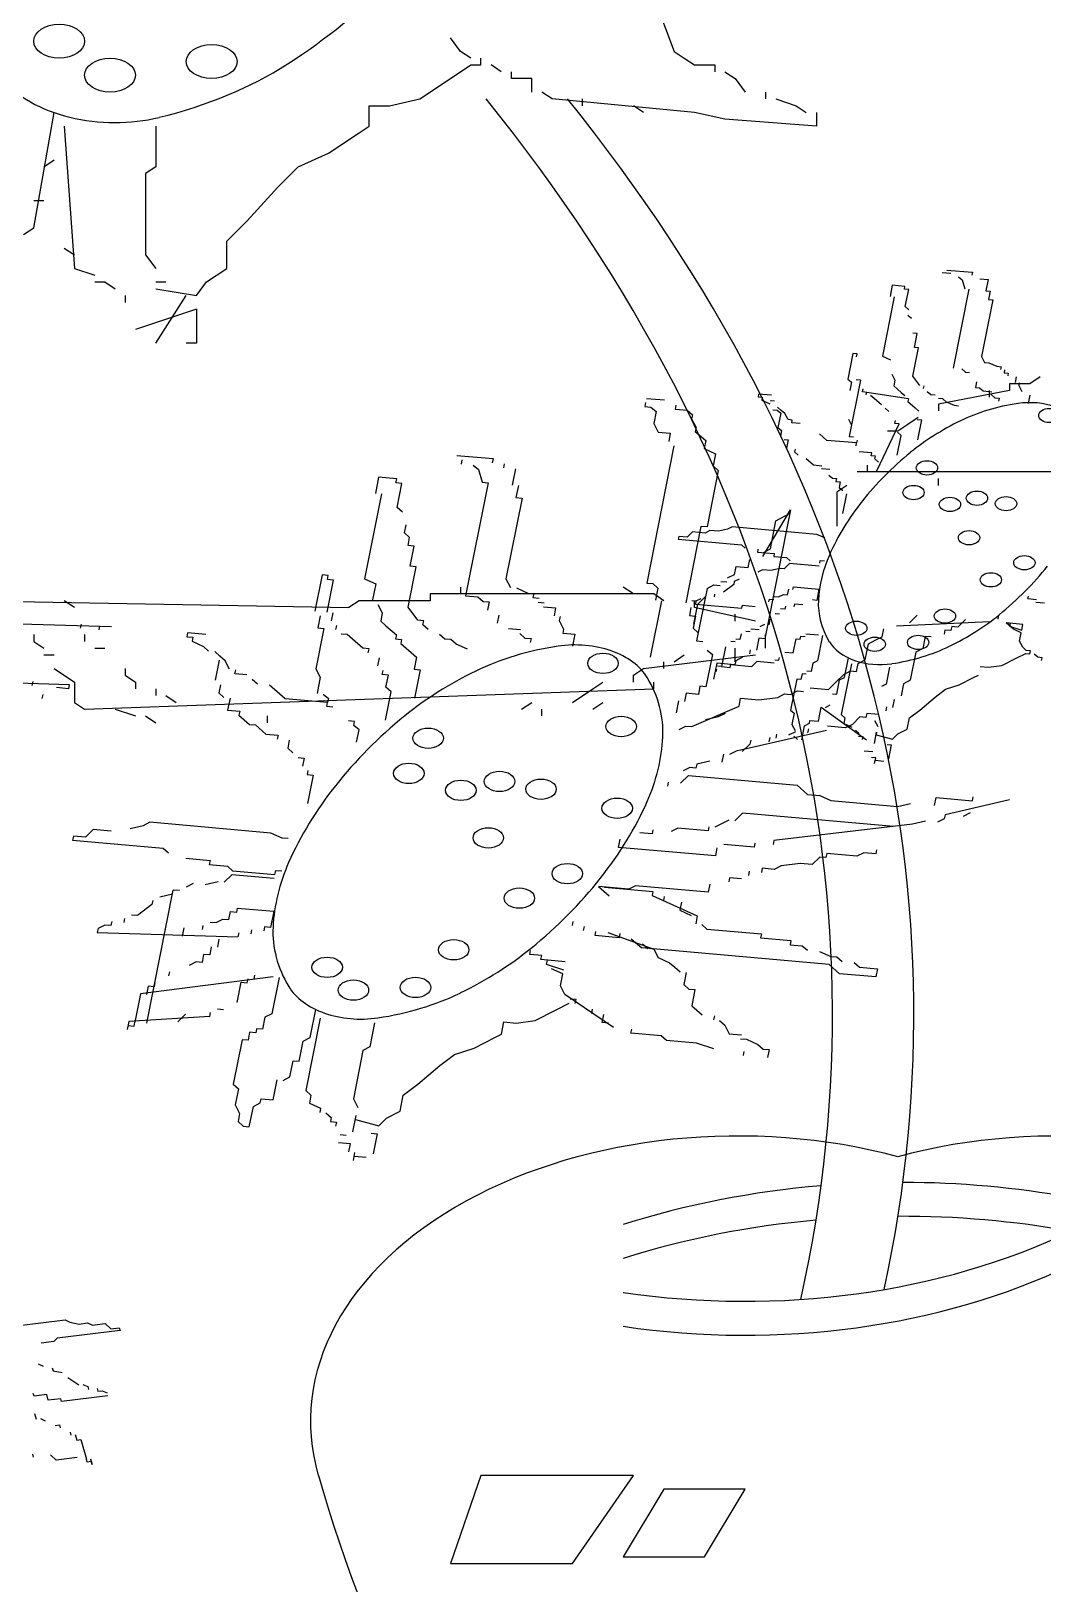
# Model space of a CAD drawing. Header units: inches. Extents: x 4.1 to 46.6, y 13.1 to 37.9.
# Drawn here: x 10.2672 to 10.3867, y 24.3666 to 24.5498 of the extents above; entities that cross this region are included whole.
import ezdxf

# ---------------------------------------------------------------- set-up
doc = ezdxf.new("R2010")
doc.units = ezdxf.units.IN
doc.header["$MEASUREMENT"] = 0
doc.layers.add('02', color=2, linetype='Continuous')

msp = doc.modelspace()

# ---------------------------------------------------------------- linework, layer by layer
at = {"layer": '02'}
for p, q in [((10.34074, 24.55384), (10.34314, 24.54744)), ((10.31794, 24.54744), (10.31674, 24.54904)), ((10.31914, 24.54664), (10.31794, 24.54744)), ((10.34314, 24.54744), (10.34434, 24.54664)), ((10.31674, 24.54424), (10.31914, 24.54584)), ((10.31914, 24.54584), (10.32034, 24.54584)), ((10.32034, 24.54584), (10.32034, 24.54664)), ((10.32274, 24.54504), (10.32154, 24.54584)), ((10.34434, 24.54664), (10.34554, 24.54584)), ((10.34554, 24.54584), (10.34794, 24.54584)), ((10.34794, 24.54584), (10.34794, 24.54504)), ((10.31314, 24.54184), (10.31674, 24.54424)), ((10.32394, 24.54424), (10.32394, 24.54504)), ((10.32634, 24.54424), (10.32394, 24.54424)), ((10.32634, 24.54264), (10.32634, 24.54424)), ((10.34914, 24.54504), (10.35034, 24.54424)), ((10.35034, 24.54424), (10.35154, 24.54264)), ((10.30954, 24.54104), (10.31314, 24.54184)), ((10.32874, 24.54184), (10.32754, 24.54264)), ((10.34554, 24.54024), (10.32874, 24.54184)), ((10.33234, 24.54104), (10.33234, 24.54184)), ((10.35394, 24.54264), (10.35394, 24.54184)), ((10.35514, 24.54184), (10.35754, 24.54104)), ((10.26754, 24.52664), (10.26994, 24.54024)), ((10.30714, 24.54104), (10.30954, 24.54104)), ((10.30714, 24.53864), (10.30714, 24.54104)), ((10.33954, 24.54024), (10.33834, 24.54104)), ((10.34914, 24.53944), (10.34554, 24.54024)), ((10.35754, 24.54104), (10.35874, 24.54024)), ((10.35994, 24.54024), (10.35994, 24.53864)), ((10.27114, 24.53864), (10.27234, 24.52184)), ((10.28194, 24.53864), (10.28194, 24.53384)), ((10.30234, 24.53544), (10.30594, 24.53784)), ((10.30594, 24.53784), (10.30714, 24.53864)), ((10.35994, 24.53864), (10.34914, 24.53944)), ((10.26874, 24.53384), (10.26994, 24.53464)), ((10.29874, 24.53384), (10.30234, 24.53544)), ((10.28194, 24.53384), (10.28074, 24.53304)), ((10.28074, 24.53304), (10.28074, 24.52344)), ((10.29634, 24.53144), (10.29874, 24.53384)), ((10.29274, 24.52744), (10.29634, 24.53144)), ((10.26754, 24.52984), (10.26874, 24.52984)), ((10.29034, 24.52504), (10.29274, 24.52744)), ((10.26634, 24.52584), (10.26754, 24.52664)), ((10.29034, 24.52184), (10.29034, 24.52504)), ((10.27114, 24.52424), (10.27234, 24.52344)), ((10.28074, 24.52344), (10.28194, 24.52184)), ((10.27234, 24.52184), (10.27474, 24.52104)), ((10.28794, 24.52024), (10.29034, 24.52184)), ((10.37479, 24.52137), (10.37579, 24.52128)), ((10.37535, 24.52165), (10.37835, 24.52139)), ((10.37835, 24.52139), (10.37829, 24.52106)), ((10.27474, 24.52024), (10.27594, 24.52024)), ((10.27594, 24.52024), (10.27714, 24.51944)), ((10.28194, 24.52024), (10.28314, 24.52024)), ((10.28674, 24.51864), (10.28794, 24.52024)), ((10.36889, 24.51985), (10.36863, 24.51852)), ((10.37039, 24.51972), (10.36889, 24.51985)), ((10.37033, 24.51939), (10.37039, 24.51972)), ((10.37672, 24.52086), (10.37715, 24.52048)), ((10.37715, 24.52048), (10.37745, 24.51944)), ((10.37922, 24.52063), (10.38022, 24.52055)), ((10.38022, 24.52055), (10.37995, 24.51921)), ((10.27834, 24.51864), (10.27834, 24.51784)), ((10.28194, 24.51944), (10.28674, 24.51864)), ((10.28194, 24.51304), (10.28554, 24.51864)), ((10.36913, 24.51848), (10.36774, 24.51148)), ((10.37083, 24.51934), (10.37033, 24.51939)), ((10.37043, 24.51735), (10.37083, 24.51934)), ((10.37795, 24.51939), (10.3761, 24.51006)), ((10.38075, 24.51813), (10.37943, 24.51146)), ((10.37995, 24.51921), (10.38045, 24.51917)), ((10.38045, 24.51917), (10.38025, 24.51817)), ((10.38025, 24.51817), (10.38075, 24.51813)), ((10.28674, 24.51704), (10.27954, 24.51464)), ((10.28674, 24.51704), (10.28674, 24.51304)), ((10.37086, 24.51697), (10.37043, 24.51735)), ((10.37116, 24.51592), (10.37073, 24.5163)), ((10.37183, 24.51417), (10.37133, 24.51421)), ((10.3715, 24.51251), (10.37183, 24.51417)), ((10.28674, 24.51304), (10.28554, 24.51304)), ((10.37134, 24.50913), (10.372, 24.51246)), ((10.372, 24.51246), (10.3715, 24.51251)), ((10.36424, 24.51179), (10.36364, 24.50879)), ((10.36474, 24.51175), (10.36424, 24.51179)), ((10.36467, 24.51141), (10.36474, 24.51175)), ((10.36774, 24.51148), (10.36867, 24.51106)), ((10.37943, 24.51146), (10.37979, 24.51075)), ((10.37979, 24.51075), (10.38029, 24.51071)), ((10.38029, 24.51071), (10.38123, 24.51029)), ((10.36364, 24.50879), (10.36408, 24.50842)), ((10.36514, 24.50866), (10.36382, 24.502)), ((10.36514, 24.50866), (10.36464, 24.50871)), ((10.36884, 24.50935), (10.3692, 24.50864)), ((10.3692, 24.50864), (10.36907, 24.50797)), ((10.37214, 24.50804), (10.37134, 24.50913)), ((10.3771, 24.50998), (10.37753, 24.5096)), ((10.37753, 24.5096), (10.37803, 24.50955)), ((10.38123, 24.51029), (10.38173, 24.51024)), ((10.38173, 24.51024), (10.38166, 24.50991)), ((10.38216, 24.50987), (10.38209, 24.50953)), ((10.38209, 24.50953), (10.38259, 24.50949)), ((10.38259, 24.50949), (10.38253, 24.50916)), ((10.38353, 24.50907), (10.38339, 24.5084)), ((10.38634, 24.50904), (10.38514, 24.50824)), ((10.35312, 24.50701), (10.35305, 24.50668)), ((10.35305, 24.50668), (10.35355, 24.50664)), ((10.35462, 24.50688), (10.35312, 24.50701)), ((10.36408, 24.50842), (10.36388, 24.50742)), ((10.36538, 24.50728), (10.36544, 24.50762)), ((10.37081, 24.50647), (10.36538, 24.50728)), ((10.36581, 24.50691), (10.36588, 24.50724)), ((10.36674, 24.50649), (10.36631, 24.50686)), ((10.36907, 24.50797), (10.36951, 24.5076)), ((10.36951, 24.5076), (10.36994, 24.50722)), ((10.36994, 24.50722), (10.37037, 24.50684)), ((10.37257, 24.50767), (10.37264, 24.508)), ((10.37344, 24.50691), (10.373, 24.50729)), ((10.37394, 24.50687), (10.37344, 24.50691)), ((10.38274, 24.50744), (10.37434, 24.50584)), ((10.37883, 24.50847), (10.3787, 24.5078)), ((10.3787, 24.5078), (10.3792, 24.50776)), ((10.3792, 24.50776), (10.37963, 24.50738)), ((10.37963, 24.50738), (10.38063, 24.50729)), ((10.38034, 24.50744), (10.38034, 24.50664)), ((10.38056, 24.50696), (10.381, 24.50658)), ((10.38514, 24.50824), (10.38274, 24.50824)), ((10.38274, 24.50824), (10.38274, 24.50744)), ((10.38389, 24.50836), (10.38383, 24.50803)), ((10.38383, 24.50803), (10.38419, 24.50731)), ((10.38513, 24.50689), (10.38493, 24.50589)), ((10.33978, 24.50603), (10.33969, 24.50556)), ((10.33969, 24.50556), (10.3404, 24.50549)), ((10.33988, 24.50651), (10.34202, 24.50632)), ((10.3404, 24.50549), (10.34102, 24.50496)), ((10.34102, 24.50496), (10.34074, 24.50353)), ((10.34335, 24.50572), (10.34326, 24.50524)), ((10.34326, 24.50524), (10.34468, 24.50512)), ((10.34468, 24.50512), (10.3453, 24.50458)), ((10.35355, 24.50664), (10.35349, 24.5063)), ((10.35349, 24.5063), (10.35442, 24.50588)), ((10.35499, 24.50617), (10.35449, 24.50621)), ((10.35479, 24.50517), (10.35529, 24.50513)), ((10.35529, 24.50513), (10.35572, 24.50475)), ((10.35579, 24.50508), (10.35535, 24.50546)), ((10.35622, 24.50471), (10.35579, 24.50508)), ((10.36761, 24.50573), (10.36674, 24.50649)), ((10.36848, 24.50498), (10.36804, 24.50535)), ((10.37081, 24.50647), (10.37074, 24.50613)), ((10.37074, 24.50613), (10.37161, 24.50538)), ((10.37161, 24.50538), (10.37204, 24.505)), ((10.37434, 24.50584), (10.37434, 24.50504)), ((10.37487, 24.50645), (10.37437, 24.50649)), ((10.3753, 24.50607), (10.37487, 24.50645)), ((10.37623, 24.50565), (10.3753, 24.50607)), ((10.37673, 24.5056), (10.37623, 24.50565)), ((10.381, 24.50658), (10.3815, 24.50654)), ((10.3815, 24.50654), (10.38143, 24.5062)), ((10.34074, 24.50353), (10.34126, 24.50251)), ((10.3453, 24.50458), (10.34521, 24.5041)), ((10.34521, 24.5041), (10.34573, 24.50309)), ((10.34573, 24.50309), (10.34564, 24.50261)), ((10.35572, 24.50475), (10.35539, 24.50308)), ((10.35539, 24.50308), (10.35582, 24.50271)), ((10.35659, 24.504), (10.35622, 24.50471)), ((10.35709, 24.50395), (10.35659, 24.504)), ((10.35702, 24.50362), (10.35709, 24.50395)), ((10.35802, 24.50353), (10.35702, 24.50362)), ((10.36371, 24.50404), (10.36408, 24.50333)), ((10.36708, 24.49798), (10.36971, 24.50351)), ((10.36921, 24.50356), (10.36928, 24.50389)), ((10.36971, 24.50351), (10.36921, 24.50356)), ((10.37074, 24.50344), (10.36954, 24.50264)), ((10.37194, 24.50424), (10.37074, 24.50344)), ((10.37184, 24.504), (10.37234, 24.50396)), ((10.37234, 24.50396), (10.37188, 24.50163)), ((10.34126, 24.50251), (10.34269, 24.50239)), ((10.34269, 24.50239), (10.3425, 24.50144)), ((10.34564, 24.50261), (10.34688, 24.50153)), ((10.34688, 24.50153), (10.34669, 24.50058)), ((10.35582, 24.50271), (10.35569, 24.50204)), ((10.35612, 24.50166), (10.35662, 24.50162)), ((10.35662, 24.50162), (10.35642, 24.50062)), ((10.36075, 24.50193), (10.36032, 24.50231)), ((10.36118, 24.50155), (10.36075, 24.50193)), ((10.36468, 24.50125), (10.36118, 24.50155)), ((10.36382, 24.502), (10.36431, 24.50196)), ((10.36462, 24.50091), (10.36468, 24.50125)), ((10.36475, 24.50158), (10.36468, 24.50125)), ((10.36954, 24.50264), (10.36834, 24.50264)), ((10.36948, 24.4998), (10.36994, 24.50214)), ((10.36994, 24.50214), (10.36951, 24.50251)), ((10.31747, 24.49978), (10.32176, 24.4994)), ((10.32176, 24.4994), (10.32166, 24.49892)), ((10.34312, 24.5009), (10.3399, 24.48472)), ((10.34669, 24.50058), (10.34802, 24.49998)), ((10.34802, 24.49998), (10.34773, 24.49855)), ((10.35742, 24.50053), (10.35736, 24.5002)), ((10.35736, 24.5002), (10.35779, 24.49982)), ((10.35872, 24.4994), (10.35959, 24.49865)), ((10.36648, 24.50007), (10.36498, 24.5002)), ((10.36642, 24.49974), (10.36648, 24.50007)), ((10.36691, 24.49969), (10.36642, 24.49974)), ((10.36685, 24.49936), (10.36691, 24.49969)), ((10.36728, 24.49898), (10.36685, 24.49936)), ((10.31809, 24.49924), (10.318, 24.49876)), ((10.31942, 24.49863), (10.32004, 24.4981)), ((10.32004, 24.4981), (10.32047, 24.49661)), ((10.32309, 24.4988), (10.32299, 24.49832)), ((10.32442, 24.49819), (10.32404, 24.49629)), ((10.34835, 24.49801), (10.34703, 24.49135)), ((10.34773, 24.49855), (10.34835, 24.49801)), ((10.35959, 24.49865), (10.36059, 24.49856)), ((10.36052, 24.49822), (10.36152, 24.49814)), ((10.40914, 24.49784), (10.36474, 24.49784)), ((10.36594, 24.49864), (10.36594, 24.49784)), ((10.30825, 24.4972), (10.30787, 24.4953)), ((10.31039, 24.49701), (10.30825, 24.4972)), ((10.31029, 24.49654), (10.31039, 24.49701)), ((10.31101, 24.49647), (10.31029, 24.49654)), ((10.31044, 24.49362), (10.31101, 24.49647)), ((10.32119, 24.49654), (10.31853, 24.48322)), ((10.32047, 24.49661), (10.32119, 24.49654)), ((10.32476, 24.49623), (10.32447, 24.4948)), ((10.36139, 24.49747), (10.36182, 24.49709)), ((10.36182, 24.49709), (10.36232, 24.49705)), ((10.36232, 24.49705), (10.36225, 24.49671)), ((10.36225, 24.49671), (10.36275, 24.49667)), ((10.36354, 24.49624), (10.36234, 24.49544)), ((10.36275, 24.49667), (10.36262, 24.496)), ((10.36262, 24.496), (10.36305, 24.49563)), ((10.37434, 24.49624), (10.37434, 24.49704)), ((10.30858, 24.49524), (10.30659, 24.48524)), ((10.32519, 24.49474), (10.32329, 24.48522)), ((10.32447, 24.4948), (10.32519, 24.49474)), ((10.36234, 24.49544), (10.36234, 24.49144)), ((10.36349, 24.49525), (10.36302, 24.49292)), ((10.31106, 24.49308), (10.31044, 24.49362)), ((10.3536, 24.48786), (10.35687, 24.49338)), ((10.35687, 24.49338), (10.35384, 24.47816)), ((10.3545, 24.48875), (10.35516, 24.49208)), ((10.35516, 24.49208), (10.35678, 24.49291)), ((10.3113, 24.49064), (10.31149, 24.49159)), ((10.31192, 24.4901), (10.3113, 24.49064)), ((10.34368, 24.49022), (10.34361, 24.48989)), ((10.34468, 24.49014), (10.34368, 24.49022)), ((10.34631, 24.49141), (10.34451, 24.48237)), ((10.34531, 24.49076), (10.34468, 24.49014)), ((10.34681, 24.49062), (10.34531, 24.49076)), ((10.34703, 24.49135), (10.34631, 24.49141)), ((10.34737, 24.49091), (10.34681, 24.49062)), ((10.34837, 24.49083), (10.34737, 24.49091)), ((10.34944, 24.49107), (10.34837, 24.49083)), ((10.35, 24.49136), (10.34944, 24.49107)), ((10.36, 24.49047), (10.35, 24.49136)), ((10.36093, 24.49005), (10.36, 24.49047)), ((10.31173, 24.48915), (10.31192, 24.4901)), ((10.31244, 24.48908), (10.31173, 24.48915)), ((10.31197, 24.48671), (10.31244, 24.48908)), ((10.34361, 24.48989), (10.3511, 24.48923)), ((10.3511, 24.48923), (10.35154, 24.48885)), ((10.35304, 24.48872), (10.35297, 24.48838)), ((10.35297, 24.48838), (10.35497, 24.48821)), ((10.35369, 24.48834), (10.3545, 24.48875)), ((10.31173, 24.48188), (10.31268, 24.48664)), ((10.31268, 24.48664), (10.31197, 24.48671)), ((10.35027, 24.48574), (10.35046, 24.48669)), ((10.35046, 24.48669), (10.35188, 24.48656)), ((10.35188, 24.48656), (10.35207, 24.48751)), ((10.35497, 24.48821), (10.3549, 24.48787)), ((10.3549, 24.48787), (10.3564, 24.48774)), ((10.35677, 24.48703), (10.35614, 24.48641)), ((10.3564, 24.48774), (10.35683, 24.48736)), ((10.36027, 24.48672), (10.35677, 24.48703)), ((10.36033, 24.48706), (10.3604, 24.48739)), ((10.3604, 24.48739), (10.3609, 24.48734)), ((10.30159, 24.48569), (10.30074, 24.4814)), ((10.30231, 24.48562), (10.30159, 24.48569)), ((10.30217, 24.48128), (10.30293, 24.48508)), ((10.30221, 24.48515), (10.30231, 24.48562)), ((10.30293, 24.48508), (10.30221, 24.48515)), ((10.30659, 24.48524), (10.30792, 24.48464)), ((10.32329, 24.48522), (10.32382, 24.4842)), ((10.3399, 24.48472), (10.34061, 24.48466)), ((10.34865, 24.48491), (10.34936, 24.48485)), ((10.34946, 24.48533), (10.35027, 24.48574)), ((10.35024, 24.4849), (10.35018, 24.48456)), ((10.35081, 24.48519), (10.35024, 24.4849)), ((10.35357, 24.4863), (10.35301, 24.48601)), ((10.35457, 24.48621), (10.35357, 24.4863)), ((10.35564, 24.48645), (10.35457, 24.48621)), ((10.35614, 24.48641), (10.35564, 24.48645)), ((10.30792, 24.48464), (10.30754, 24.48274)), ((10.34074, 24.48344), (10.31434, 24.48344)), ((10.31434, 24.48344), (10.31434, 24.48264)), ((10.31794, 24.48424), (10.31794, 24.48344)), ((10.31853, 24.48322), (10.31996, 24.48309)), ((10.31996, 24.48309), (10.32058, 24.48255)), ((10.32453, 24.48414), (10.32586, 24.48354)), ((10.32658, 24.48348), (10.32648, 24.483)), ((10.32648, 24.483), (10.32719, 24.48294)), ((10.33834, 24.48344), (10.33714, 24.48424)), ((10.34061, 24.48466), (10.34123, 24.48412)), ((10.34194, 24.48264), (10.34074, 24.48344)), ((10.34123, 24.48412), (10.34094, 24.48269)), ((10.34628, 24.48288), (10.34571, 24.48259)), ((10.34703, 24.48409), (10.3458, 24.4779)), ((10.34594, 24.48225), (10.34684, 24.48314)), ((10.34685, 24.48316), (10.34678, 24.48283)), ((10.34703, 24.48409), (10.34784, 24.4845)), ((10.34784, 24.4845), (10.34856, 24.48444)), ((10.34791, 24.48341), (10.34785, 24.48308)), ((10.35018, 24.48456), (10.34898, 24.48365)), ((10.35497, 24.48312), (10.35547, 24.48308)), ((10.35547, 24.48308), (10.35604, 24.48337)), ((10.35604, 24.48337), (10.35654, 24.48332)), ((10.35654, 24.48332), (10.35667, 24.48399)), ((10.35717, 24.48395), (10.35724, 24.48428)), ((10.35724, 24.48428), (10.36023, 24.48401)), ((10.36023, 24.48401), (10.35997, 24.48268)), ((10.38491, 24.48285), (10.38498, 24.48318)), ((10.26034, 24.48264), (10.30474, 24.48184)), ((10.27234, 24.48184), (10.27114, 24.48264)), ((10.30269, 24.48026), (10.30288, 24.48121)), ((10.30594, 24.48264), (10.30474, 24.48184)), ((10.31434, 24.48264), (10.30594, 24.48264)), ((10.30816, 24.4822), (10.30869, 24.48119)), ((10.30869, 24.48119), (10.3085, 24.48023)), ((10.31288, 24.48033), (10.31173, 24.48188)), ((10.32058, 24.48255), (10.3213, 24.48249)), ((10.3213, 24.48249), (10.32111, 24.48154)), ((10.3271, 24.48246), (10.32781, 24.4824)), ((10.32772, 24.48192), (10.32915, 24.4818)), ((10.32915, 24.4818), (10.32896, 24.48084)), ((10.34166, 24.48263), (10.34033, 24.47596)), ((10.34513, 24.48183), (10.34494, 24.48088)), ((10.34571, 24.48259), (10.34522, 24.48263)), ((10.34547, 24.47987), (10.34594, 24.48225)), ((10.34554, 24.48184), (10.34554, 24.48264)), ((10.35274, 24.48024), (10.34554, 24.48184)), ((10.34571, 24.48259), (10.34565, 24.48225)), ((10.34565, 24.48225), (10.35114, 24.48177)), ((10.35034, 24.48024), (10.35034, 24.48104)), ((10.35114, 24.48177), (10.35121, 24.4821)), ((10.35121, 24.4821), (10.35271, 24.48197)), ((10.35434, 24.4825), (10.35441, 24.48283)), ((10.35441, 24.48283), (10.35491, 24.48279)), ((10.35557, 24.48104), (10.35507, 24.48108)), ((10.35621, 24.48166), (10.35571, 24.4817)), ((10.35627, 24.48199), (10.35621, 24.48166)), ((10.35734, 24.48224), (10.35727, 24.4819)), ((10.35834, 24.48215), (10.35734, 24.48224)), ((10.35997, 24.48268), (10.35947, 24.48273)), ((10.38591, 24.48276), (10.38491, 24.48285)), ((10.38685, 24.48234), (10.38585, 24.48243)), ((10.27673, 24.47956), (10.24423, 24.4805)), ((10.27307, 24.4794), (10.27316, 24.47988)), ((10.2753, 24.47969), (10.27521, 24.47921)), ((10.30179, 24.47937), (10.30084, 24.47462)), ((10.30136, 24.48086), (10.30108, 24.47944)), ((10.30108, 24.47944), (10.30179, 24.47937)), ((10.30322, 24.47925), (10.30331, 24.47972)), ((10.3085, 24.48023), (10.30912, 24.47969)), ((10.30912, 24.47969), (10.31036, 24.47862)), ((10.31359, 24.48027), (10.31288, 24.48033)), ((10.31349, 24.47979), (10.31359, 24.48027)), ((10.31411, 24.47925), (10.31349, 24.47979)), ((10.32244, 24.48094), (10.32225, 24.47999)), ((10.32358, 24.47938), (10.32501, 24.47926)), ((10.32967, 24.48078), (10.32958, 24.48031)), ((10.32958, 24.48031), (10.3301, 24.47929)), ((10.3301, 24.47929), (10.33001, 24.47881)), ((10.34494, 24.48088), (10.34566, 24.48082)), ((10.34566, 24.48082), (10.34537, 24.47939)), ((10.34537, 24.47939), (10.34599, 24.47885)), ((10.35318, 24.47921), (10.35218, 24.4793)), ((10.35381, 24.47984), (10.35324, 24.47955)), ((10.35444, 24.48046), (10.35431, 24.47979)), ((10.36769, 24.47839), (10.36788, 24.47934)), ((10.3694, 24.47969), (10.38039, 24.48017)), ((10.37092, 24.48004), (10.37183, 24.48093)), ((10.37592, 24.47959), (10.37582, 24.47912)), ((10.37663, 24.47953), (10.37592, 24.47959)), ((10.37754, 24.48042), (10.37663, 24.47953)), ((10.38139, 24.48045), (10.38145, 24.48078)), ((10.38432, 24.47985), (10.38232, 24.48003)), ((10.38232, 24.48003), (10.38282, 24.47998)), ((10.38319, 24.47927), (10.38232, 24.48003)), ((10.38282, 24.47998), (10.38275, 24.47965)), ((10.38275, 24.47965), (10.38419, 24.47918)), ((10.38412, 24.47885), (10.38319, 24.47927)), ((10.38419, 24.47918), (10.38432, 24.47985)), ((10.26754, 24.47864), (10.26754, 24.47784)), ((10.26754, 24.47784), (10.26874, 24.47704)), ((10.27354, 24.47864), (10.27354, 24.47784)), ((10.28571, 24.47886), (10.28561, 24.47838)), ((10.28561, 24.47838), (10.28633, 24.47832)), ((10.28785, 24.47867), (10.28571, 24.47886)), ((10.28633, 24.47832), (10.28623, 24.47785)), ((10.28623, 24.47785), (10.28757, 24.47724)), ((10.30455, 24.47865), (10.30384, 24.47871)), ((10.30517, 24.47811), (10.30455, 24.47865)), ((10.30641, 24.47703), (10.30517, 24.47811)), ((10.31036, 24.47862), (10.31026, 24.47814)), ((10.31026, 24.47814), (10.31097, 24.47808)), ((10.31097, 24.47808), (10.31088, 24.4776)), ((10.31088, 24.4776), (10.31274, 24.47598)), ((10.31607, 24.47811), (10.31545, 24.47865)), ((10.31678, 24.47805), (10.31607, 24.47811)), ((10.3174, 24.47751), (10.31678, 24.47805)), ((10.31873, 24.47691), (10.3174, 24.47751)), ((10.32491, 24.47878), (10.32553, 24.47824)), ((10.32553, 24.47824), (10.32625, 24.47818)), ((10.32625, 24.47818), (10.32615, 24.4777)), ((10.33001, 24.47881), (10.33143, 24.47869)), ((10.33143, 24.47869), (10.33115, 24.47726)), ((10.3458, 24.4779), (10.34652, 24.47784)), ((10.35035, 24.47777), (10.34985, 24.47781)), ((10.35091, 24.47806), (10.35041, 24.4781)), ((10.35105, 24.47873), (10.35091, 24.47806)), ((10.35211, 24.47897), (10.35161, 24.47901)), ((10.35313, 24.47822), (10.35285, 24.47679)), ((10.35384, 24.47816), (10.35313, 24.47822)), ((10.35394, 24.47704), (10.35394, 24.47864)), ((10.35721, 24.47649), (10.35754, 24.47815)), ((10.35754, 24.47815), (10.35804, 24.47811)), ((10.35804, 24.47811), (10.35811, 24.47844)), ((10.35811, 24.47844), (10.35861, 24.4784)), ((10.35867, 24.47873), (10.36017, 24.4786)), ((10.36067, 24.47855), (10.36008, 24.47555)), ((10.36569, 24.47566), (10.36607, 24.47756)), ((10.36607, 24.47756), (10.36688, 24.47797)), ((10.36688, 24.47797), (10.36769, 24.47839)), ((10.37278, 24.47842), (10.37249, 24.47699)), ((10.37349, 24.47836), (10.37278, 24.47842)), ((10.37511, 24.47918), (10.37502, 24.47871)), ((10.37582, 24.47912), (10.37511, 24.47918)), ((10.38392, 24.47785), (10.38412, 24.47885)), ((10.38429, 24.47714), (10.38392, 24.47785)), ((10.26874, 24.47624), (10.26994, 24.47624)), ((10.27474, 24.47704), (10.27594, 24.47704)), ((10.28757, 24.47724), (10.28819, 24.4767)), ((10.28952, 24.4761), (10.2889, 24.47664)), ((10.28942, 24.47563), (10.28895, 24.47325)), ((10.29014, 24.47556), (10.28952, 24.4761)), ((10.29066, 24.47455), (10.29014, 24.47556)), ((10.30712, 24.47697), (10.30641, 24.47703)), ((10.30703, 24.47649), (10.30712, 24.47697)), ((10.30817, 24.47494), (10.30836, 24.47589)), ((10.31274, 24.47598), (10.31245, 24.47456)), ((10.33954, 24.47464), (10.35274, 24.47624)), ((10.34314, 24.47544), (10.34434, 24.47624)), ((10.34766, 24.47628), (10.3469, 24.47248)), ((10.34704, 24.47682), (10.34766, 24.47628)), ((10.34922, 24.47719), (10.34875, 24.47486)), ((10.35042, 24.47556), (10.35032, 24.47508)), ((10.35034, 24.47544), (10.35034, 24.47704)), ((10.35123, 24.47597), (10.35042, 24.47556)), ((10.35213, 24.47686), (10.35204, 24.47638)), ((10.35501, 24.47566), (10.35551, 24.47562)), ((10.35551, 24.47562), (10.35558, 24.47595)), ((10.35621, 24.47657), (10.35721, 24.47649)), ((10.36008, 24.47555), (10.35951, 24.47527)), ((10.36324, 24.47358), (10.36371, 24.47591)), ((10.36488, 24.47524), (10.36569, 24.47566)), ((10.37169, 24.47658), (10.37102, 24.47325)), ((10.37249, 24.47699), (10.37169, 24.47658)), ((10.38182, 24.47499), (10.38352, 24.47585)), ((10.38352, 24.47585), (10.38465, 24.47643)), ((10.38472, 24.47676), (10.38429, 24.47714)), ((10.38465, 24.47643), (10.38515, 24.47639)), ((10.38522, 24.47672), (10.38472, 24.47676)), ((10.38515, 24.47639), (10.38522, 24.47672)), ((10.38609, 24.47596), (10.38565, 24.47634)), ((10.38659, 24.47592), (10.38609, 24.47596)), ((10.38652, 24.47559), (10.38659, 24.47592)), ((10.26994, 24.47464), (10.27234, 24.47304)), ((10.27834, 24.47464), (10.27834, 24.47384)), ((10.27834, 24.47384), (10.27954, 24.47304)), ((10.29128, 24.47401), (10.29138, 24.47449)), ((10.29271, 24.47388), (10.29128, 24.47401)), ((10.30084, 24.47462), (10.30137, 24.4736)), ((10.30869, 24.47392), (10.30879, 24.4744)), ((10.30941, 24.47386), (10.30869, 24.47392)), ((10.30912, 24.47243), (10.30941, 24.47386)), ((10.31245, 24.47456), (10.31317, 24.47449)), ((10.31317, 24.47449), (10.3125, 24.47116)), ((10.33834, 24.47384), (10.33954, 24.47464)), ((10.33834, 24.47304), (10.33834, 24.47384)), ((10.34194, 24.47464), (10.34194, 24.47544)), ((10.34818, 24.47527), (10.3478, 24.47337)), ((10.34812, 24.47424), (10.34819, 24.47457)), ((10.35032, 24.47508), (10.34818, 24.47527)), ((10.34875, 24.47486), (10.34825, 24.47491)), ((10.34875, 24.47486), (10.34975, 24.47477)), ((10.34975, 24.47477), (10.34982, 24.47511)), ((10.34982, 24.47511), (10.35232, 24.47488)), ((10.35232, 24.47488), (10.35295, 24.47551)), ((10.35295, 24.47551), (10.35495, 24.47533)), ((10.35825, 24.47402), (10.35811, 24.47336)), ((10.35874, 24.47398), (10.35825, 24.47402)), ((10.35931, 24.47427), (10.35881, 24.47431)), ((10.35951, 24.47527), (10.35931, 24.47427)), ((10.36227, 24.47305), (10.36317, 24.47394)), ((10.36407, 24.4752), (10.36288, 24.4692)), ((10.36317, 24.47394), (10.36398, 24.47436)), ((10.36398, 24.47436), (10.36469, 24.47429)), ((10.36469, 24.47429), (10.36488, 24.47524)), ((10.36857, 24.4748), (10.36817, 24.4728)), ((10.3785, 24.47359), (10.37906, 24.47387)), ((10.37926, 24.47487), (10.38026, 24.47479)), ((10.38026, 24.47479), (10.38182, 24.47499)), ((10.26308, 24.47302), (10.27174, 24.47274)), ((10.26736, 24.47264), (10.26746, 24.47312)), ((10.27165, 24.47226), (10.27022, 24.47239)), ((10.27174, 24.47274), (10.27165, 24.47226)), ((10.27234, 24.47304), (10.27234, 24.47064)), ((10.27354, 24.46984), (10.34074, 24.47224)), ((10.27954, 24.47304), (10.27954, 24.47224)), ((10.28194, 24.47224), (10.28194, 24.47144)), ((10.28957, 24.47271), (10.28938, 24.47176)), ((10.29395, 24.47281), (10.29333, 24.47334)), ((10.29661, 24.4716), (10.29537, 24.47268)), ((10.30137, 24.4736), (10.30099, 24.4717)), ((10.30908, 24.46856), (10.30974, 24.47189)), ((10.30974, 24.47189), (10.30912, 24.47243)), ((10.33114, 24.47064), (10.33354, 24.47224)), ((10.33354, 24.47224), (10.33474, 24.47304)), ((10.34074, 24.47224), (10.34074, 24.47304)), ((10.34619, 24.47254), (10.346, 24.47159)), ((10.3469, 24.47248), (10.34619, 24.47254)), ((10.35761, 24.4734), (10.35688, 24.46974)), ((10.35689, 24.47159), (10.3577, 24.47201)), ((10.35811, 24.47336), (10.35761, 24.4734)), ((10.3577, 24.47201), (10.35842, 24.47194)), ((10.35922, 24.47236), (10.36137, 24.47217)), ((10.36137, 24.47217), (10.36227, 24.47305)), ((10.36234, 24.47162), (10.36268, 24.47329)), ((10.36268, 24.47329), (10.36324, 24.47358)), ((10.36817, 24.4728), (10.36761, 24.47252)), ((10.37021, 24.47284), (10.36993, 24.47141)), ((10.37102, 24.47325), (10.37021, 24.47284)), ((10.37397, 24.47127), (10.37517, 24.47219)), ((10.37517, 24.47219), (10.3768, 24.47272)), ((10.3768, 24.47272), (10.3785, 24.47359)), ((10.2686, 24.47156), (10.26851, 24.47109)), ((10.27234, 24.47064), (10.27354, 24.46984)), ((10.28314, 24.47144), (10.28434, 24.47064)), ((10.28938, 24.47176), (10.29, 24.47122)), ((10.29071, 24.47115), (10.29043, 24.46973)), ((10.29723, 24.47106), (10.29661, 24.4716)), ((10.30223, 24.47062), (10.29723, 24.47106)), ((10.3017, 24.47163), (10.30232, 24.4711)), ((10.30213, 24.47014), (10.30223, 24.47062)), ((10.30285, 24.47008), (10.30213, 24.47014)), ((10.30232, 24.4711), (10.30223, 24.47062)), ((10.32514, 24.46984), (10.32634, 24.47064)), ((10.33354, 24.46984), (10.33474, 24.47064)), ((10.34367, 24.47083), (10.34338, 24.4694)), ((10.34457, 24.47172), (10.34438, 24.47076)), ((10.346, 24.47159), (10.34457, 24.47172)), ((10.34524, 24.46778), (10.35081, 24.4702)), ((10.35081, 24.4702), (10.35099, 24.47115)), ((10.35099, 24.47115), (10.35314, 24.47096)), ((10.35314, 24.47096), (10.35537, 24.47124)), ((10.35537, 24.47124), (10.35618, 24.47166)), ((10.35618, 24.47166), (10.35689, 24.47159)), ((10.36018, 24.46843), (10.36051, 24.47009)), ((10.36051, 24.47009), (10.36585, 24.46623)), ((10.36101, 24.47005), (10.36158, 24.47034)), ((10.36184, 24.47167), (10.36234, 24.47162)), ((10.36822, 24.47011), (10.36812, 24.46963)), ((10.36912, 24.471), (10.36893, 24.47004)), ((10.37214, 24.46974), (10.37397, 24.47127)), ((10.27714, 24.46984), (10.27954, 24.46904)), ((10.28074, 24.46904), (10.28194, 24.46824)), ((10.29043, 24.46973), (10.29186, 24.4696)), ((10.29186, 24.4696), (10.29176, 24.46912)), ((10.29176, 24.46912), (10.29238, 24.46859)), ((10.29238, 24.46859), (10.293, 24.46805)), ((10.29514, 24.46824), (10.29514, 24.46904)), ((10.30542, 24.4684), (10.3047, 24.46846)), ((10.30532, 24.46793), (10.30542, 24.4684)), ((10.32754, 24.46904), (10.32754, 24.46984)), ((10.34686, 24.46861), (10.34838, 24.46896)), ((10.34838, 24.46896), (10.34919, 24.46937)), ((10.35688, 24.46974), (10.35732, 24.46936)), ((10.35732, 24.46936), (10.35705, 24.46803)), ((10.35912, 24.46818), (10.35918, 24.46852)), ((10.35918, 24.46852), (10.36018, 24.46843)), ((10.36288, 24.4692), (10.36331, 24.46883)), ((10.36331, 24.46883), (10.36318, 24.46816)), ((10.36508, 24.46893), (10.36418, 24.46804)), ((10.36579, 24.46887), (10.36508, 24.46893)), ((10.36589, 24.46935), (10.36579, 24.46887)), ((10.36732, 24.46922), (10.36589, 24.46935)), ((10.36681, 24.46852), (10.36718, 24.46781)), ((10.37067, 24.4675), (10.37094, 24.46883)), ((10.37094, 24.46883), (10.37214, 24.46974)), ((10.293, 24.46805), (10.29371, 24.46798)), ((10.29371, 24.46798), (10.29495, 24.46691)), ((10.29495, 24.46691), (10.29638, 24.46678)), ((10.29638, 24.46678), (10.29628, 24.4663)), ((10.30594, 24.46739), (10.30532, 24.46793)), ((10.30566, 24.46596), (10.30594, 24.46739)), ((10.34372, 24.46743), (10.34453, 24.46785)), ((10.34453, 24.46785), (10.34524, 24.46778)), ((10.36113, 24.46734), (10.35048, 24.4649)), ((10.35442, 24.46649), (10.35433, 24.46601)), ((10.35523, 24.4669), (10.35514, 24.46642)), ((10.35747, 24.46718), (10.35666, 24.46677)), ((10.35705, 24.46803), (10.35742, 24.46732)), ((10.35729, 24.46665), (10.35772, 24.46627)), ((10.35822, 24.46623), (10.35855, 24.46789)), ((10.35855, 24.46789), (10.35912, 24.46818)), ((10.35899, 24.46753), (10.3589, 24.46706)), ((10.36337, 24.46763), (10.36123, 24.46782)), ((10.36318, 24.46816), (10.36411, 24.46774)), ((10.36418, 24.46804), (10.36337, 24.46763)), ((10.36455, 24.46736), (10.36498, 24.46699)), ((10.36491, 24.46665), (10.36541, 24.46661)), ((10.36541, 24.46661), (10.36535, 24.46628)), ((10.36678, 24.46581), (10.36704, 24.46714)), ((10.36704, 24.46714), (10.36698, 24.46681)), ((10.36698, 24.46681), (10.36891, 24.4663)), ((10.36891, 24.4663), (10.36954, 24.46692)), ((10.36954, 24.46692), (10.37067, 24.4675)), ((10.29771, 24.46618), (10.29752, 24.46523)), ((10.29752, 24.46523), (10.29814, 24.46469)), ((10.34895, 24.46455), (10.34877, 24.4636)), ((10.35048, 24.4649), (10.34967, 24.46449)), ((10.35209, 24.46572), (10.35119, 24.46484)), ((10.35219, 24.4662), (10.35209, 24.46572)), ((10.36658, 24.46481), (10.36558, 24.4649)), ((10.36828, 24.46568), (10.36878, 24.46563)), ((10.36878, 24.46563), (10.36845, 24.46397)), ((10.29876, 24.46415), (10.29947, 24.46408)), ((10.29947, 24.46408), (10.29928, 24.46313)), ((10.34501, 24.46296), (10.3442, 24.46255)), ((10.34572, 24.4629), (10.34501, 24.46296)), ((10.34582, 24.46337), (10.34572, 24.4629)), ((10.34734, 24.46372), (10.34582, 24.46337)), ((10.36695, 24.4641), (10.36645, 24.46414)), ((10.36681, 24.46343), (10.36695, 24.4641)), ((10.36788, 24.46368), (10.36688, 24.46377)), ((10.2999, 24.46259), (10.29981, 24.46212)), ((10.29981, 24.46212), (10.30052, 24.46205)), ((10.30052, 24.46205), (10.29986, 24.45872)), ((10.34239, 24.46077), (10.34249, 24.46125)), ((10.34391, 24.46112), (10.34482, 24.46201)), ((10.34482, 24.46201), (10.35766, 24.46087)), ((10.35766, 24.46087), (10.3589, 24.45979)), ((10.3589, 24.45979), (10.36033, 24.45967)), ((10.36033, 24.45967), (10.36166, 24.45907)), ((10.36166, 24.45907), (10.36951, 24.45837)), ((10.37389, 24.45847), (10.37408, 24.45942)), ((10.37408, 24.45942), (10.37836, 24.45904)), ((10.38274, 24.45914), (10.37513, 24.45739)), ((10.37836, 24.45904), (10.37846, 24.45952)), ((10.3512, 24.45757), (10.35029, 24.45668)), ((10.36904, 24.45599), (10.3512, 24.45757)), ((10.36951, 24.45837), (10.37104, 24.45872)), ((10.37513, 24.45739), (10.37503, 24.45691)), ((10.37808, 24.45761), (10.37727, 24.4572)), ((10.27455, 24.45564), (10.27365, 24.45475)), ((10.27669, 24.45545), (10.27455, 24.45564)), ((10.28045, 24.45608), (10.27893, 24.45573)), ((10.28126, 24.4565), (10.28045, 24.45608)), ((10.29553, 24.45523), (10.28126, 24.4565)), ((10.34064, 24.4556), (10.34054, 24.45512)), ((10.34359, 24.45582), (10.34278, 24.45541)), ((10.34715, 24.45551), (10.34359, 24.45582)), ((10.34725, 24.45598), (10.34715, 24.45551)), ((10.34958, 24.45675), (10.34796, 24.45592)), ((10.37128, 24.45628), (10.35491, 24.45434)), ((10.3728, 24.45663), (10.37128, 24.45628)), ((10.37503, 24.45691), (10.37423, 24.4565)), ((10.27222, 24.45487), (10.27212, 24.4544)), ((10.27212, 24.4544), (10.28283, 24.45345)), ((10.27365, 24.45475), (10.27222, 24.45487)), ((10.29686, 24.45463), (10.29553, 24.45523)), ((10.29758, 24.45457), (10.29686, 24.45463)), ((10.33659, 24.45354), (10.33678, 24.45449)), ((10.34801, 24.45253), (10.33659, 24.45354)), ((10.34054, 24.45512), (10.33911, 24.45525)), ((10.35258, 24.45358), (10.34901, 24.45389)), ((10.35268, 24.45405), (10.35258, 24.45358)), ((10.35491, 24.45434), (10.35482, 24.45386)), ((10.28283, 24.45345), (10.28345, 24.45291)), ((10.2855, 24.45225), (10.28835, 24.452)), ((10.28835, 24.452), (10.28826, 24.45152)), ((10.3482, 24.45348), (10.34801, 24.45253)), ((10.36034, 24.4524), (10.35943, 24.45152)), ((10.36105, 24.45234), (10.36034, 24.4524)), ((10.36115, 24.45282), (10.36105, 24.45234)), ((10.36471, 24.4525), (10.36115, 24.45282)), ((10.36552, 24.45291), (10.36471, 24.4525)), ((10.36695, 24.45279), (10.36552, 24.45291)), ((10.36704, 24.45326), (10.36695, 24.45279)), ((10.28826, 24.45152), (10.2904, 24.45133)), ((10.29092, 24.45031), (10.29002, 24.44943)), ((10.2904, 24.45133), (10.29102, 24.45079)), ((10.29592, 24.44987), (10.29092, 24.45031)), ((10.29102, 24.45079), (10.29601, 24.45035)), ((10.29601, 24.45035), (10.29611, 24.45082)), ((10.29611, 24.45082), (10.29682, 24.45076)), ((10.34968, 24.44996), (10.34959, 24.44948)), ((10.35111, 24.44983), (10.34968, 24.44996)), ((10.35201, 24.45072), (10.35192, 24.45024)), ((10.35353, 24.45107), (10.35344, 24.45059)), ((10.35496, 24.45094), (10.35353, 24.45107)), ((10.35577, 24.45136), (10.35496, 24.45094)), ((10.35801, 24.45164), (10.35577, 24.45136)), ((10.35943, 24.45152), (10.35801, 24.45164)), ((10.2809, 24.4328), (10.28402, 24.4485)), ((10.28474, 24.44844), (10.28402, 24.4485)), ((10.28635, 24.44927), (10.28555, 24.44885)), ((10.2893, 24.44949), (10.28778, 24.44914)), ((10.33779, 24.44859), (10.33422, 24.44891)), ((10.33422, 24.44891), (10.33546, 24.44783)), ((10.33493, 24.44884), (10.34064, 24.44834)), ((10.3386, 24.449), (10.33779, 24.44859)), ((10.34716, 24.44824), (10.3386, 24.449)), ((10.34064, 24.44834), (10.34055, 24.44786)), ((10.34735, 24.4492), (10.34716, 24.44824)), ((10.2815, 24.44679), (10.27979, 24.44549)), ((10.2816, 24.44727), (10.2815, 24.44679)), ((10.28393, 24.44803), (10.28241, 24.44768)), ((10.2915, 24.44591), (10.29159, 24.44638)), ((10.29159, 24.44638), (10.29587, 24.446)), ((10.34055, 24.44786), (10.34588, 24.44545)), ((10.34198, 24.44773), (10.34188, 24.44726)), ((10.34402, 24.44707), (10.34383, 24.44612)), ((10.27594, 24.44438), (10.27513, 24.44396)), ((10.27665, 24.44431), (10.27594, 24.44438)), ((10.27675, 24.44479), (10.27665, 24.44431)), ((10.27827, 24.44514), (10.27818, 24.44466)), ((10.27979, 24.44549), (10.27908, 24.44555)), ((10.28836, 24.44473), (10.28907, 24.44467)), ((10.28907, 24.44467), (10.28988, 24.44508)), ((10.28988, 24.44508), (10.29059, 24.44502)), ((10.29059, 24.44502), (10.29078, 24.44597)), ((10.29078, 24.44597), (10.2915, 24.44591)), ((10.29587, 24.446), (10.29549, 24.4441)), ((10.33113, 24.44434), (10.33123, 24.44481)), ((10.34383, 24.44612), (10.34517, 24.44552)), ((10.34588, 24.44545), (10.34569, 24.4445)), ((10.3464, 24.44444), (10.34702, 24.4439)), ((10.27513, 24.44396), (10.27504, 24.44349)), ((10.27504, 24.44349), (10.29164, 24.44299)), ((10.28512, 24.44308), (10.28531, 24.44403)), ((10.28745, 24.44384), (10.28755, 24.44432)), ((10.28941, 24.4427), (10.28922, 24.44175)), ((10.29174, 24.44346), (10.29164, 24.44299)), ((10.29326, 24.44381), (10.29316, 24.44334)), ((10.29478, 24.44416), (10.29469, 24.44369)), ((10.29549, 24.4441), (10.29478, 24.44416)), ((10.33246, 24.44373), (10.33256, 24.44421)), ((10.3338, 24.44313), (10.33389, 24.44361)), ((10.33665, 24.44288), (10.3338, 24.44313)), ((10.33532, 24.44348), (10.34074, 24.44155)), ((10.33675, 24.44336), (10.33665, 24.44288)), ((10.33808, 24.44275), (10.33932, 24.44168)), ((10.34702, 24.4439), (10.35345, 24.44333)), ((10.35345, 24.44333), (10.35335, 24.44285)), ((10.35335, 24.44285), (10.35692, 24.44254)), ((10.2876, 24.44092), (10.28741, 24.43997)), ((10.28831, 24.44086), (10.2876, 24.44092)), ((10.2885, 24.44181), (10.28831, 24.44086)), ((10.32609, 24.44091), (10.32619, 24.44138)), ((10.32752, 24.44078), (10.32609, 24.44091)), ((10.32742, 24.44031), (10.32752, 24.44078)), ((10.36144, 24.43972), (10.33932, 24.44168)), ((10.33941, 24.44215), (10.34003, 24.44161)), ((10.34074, 24.44155), (10.34127, 24.44053)), ((10.35692, 24.44254), (10.35683, 24.44206)), ((10.35683, 24.44206), (10.35825, 24.44194)), ((10.35825, 24.44194), (10.35887, 24.4414)), ((10.3603, 24.44127), (10.36163, 24.44067)), ((10.2867, 24.44004), (10.28589, 24.43962)), ((10.28741, 24.43997), (10.2867, 24.44004)), ((10.33028, 24.44005), (10.32742, 24.44031)), ((10.32814, 24.44024), (10.32804, 24.43977)), ((10.32804, 24.43977), (10.33009, 24.4391)), ((10.32999, 24.43863), (10.32866, 24.43923)), ((10.34127, 24.44053), (10.3426, 24.43993)), ((10.3426, 24.43993), (10.34322, 24.43939)), ((10.34322, 24.43939), (10.34384, 24.43885)), ((10.36268, 24.43864), (10.36144, 24.43972)), ((10.36163, 24.44067), (10.36235, 24.44061)), ((10.36235, 24.44061), (10.36297, 24.44007)), ((10.36439, 24.43994), (10.36501, 24.4394)), ((10.36501, 24.4394), (10.36715, 24.43921)), ((10.36715, 24.43921), (10.36696, 24.43826)), ((10.29579, 24.43826), (10.28013, 24.43626)), ((10.28104, 24.43715), (10.28085, 24.4362)), ((10.28175, 24.43708), (10.28104, 24.43715)), ((10.28185, 24.43756), (10.28175, 24.43708)), ((10.28356, 24.43886), (10.28346, 24.43839)), ((10.29155, 24.43525), (10.29203, 24.43763)), ((10.29203, 24.43763), (10.29274, 24.43756)), ((10.29274, 24.43756), (10.29284, 24.43804)), ((10.29355, 24.43798), (10.29364, 24.43845)), ((10.2965, 24.4382), (10.29565, 24.43392)), ((10.32971, 24.4372), (10.32999, 24.43863)), ((10.33023, 24.43618), (10.32971, 24.4372)), ((10.34455, 24.43879), (10.34427, 24.43736)), ((10.34427, 24.43736), (10.34489, 24.43682)), ((10.36696, 24.43826), (10.36268, 24.43864)), ((10.28013, 24.43626), (10.27947, 24.43293)), ((10.33599, 24.43228), (10.33023, 24.43618)), ((10.33157, 24.43558), (10.33085, 24.43565)), ((10.33147, 24.43511), (10.33157, 24.43558)), ((10.34489, 24.43682), (10.3456, 24.43676)), ((10.3456, 24.43676), (10.34522, 24.43486)), ((10.28832, 24.4336), (10.27876, 24.43299)), ((10.28456, 24.43296), (10.28546, 24.43385)), ((10.28832, 24.4336), (10.28841, 24.43407)), ((10.28922, 24.43449), (10.28994, 24.43442)), ((10.29484, 24.43351), (10.29455, 24.43208)), ((10.29565, 24.43392), (10.29484, 24.43351)), ((10.30136, 24.43341), (10.29965, 24.42485)), ((10.30017, 24.4311), (10.30083, 24.43443)), ((10.32672, 24.43311), (10.32914, 24.43434)), ((10.32914, 24.43434), (10.33076, 24.43517)), ((10.33342, 24.43396), (10.33352, 24.43444)), ((10.33466, 24.43289), (10.33485, 24.43384)), ((10.34522, 24.43486), (10.34584, 24.43432)), ((10.34584, 24.43432), (10.34646, 24.43378)), ((10.34789, 24.43365), (10.34779, 24.43318)), ((10.27876, 24.43299), (10.27857, 24.43204)), ((10.27866, 24.43252), (10.27938, 24.43245)), ((10.27938, 24.43245), (10.27947, 24.43293)), ((10.29303, 24.43173), (10.29284, 24.43078)), ((10.29375, 24.43167), (10.29303, 24.43173)), ((10.29384, 24.43214), (10.29375, 24.43167)), ((10.29455, 24.43208), (10.29384, 24.43214)), ((10.30778, 24.43284), (10.30721, 24.42999)), ((10.32277, 24.43152), (10.32305, 24.43295)), ((10.32305, 24.43295), (10.32448, 24.43282)), ((10.32448, 24.43282), (10.32672, 24.43311)), ((10.33538, 24.43282), (10.33466, 24.43289)), ((10.33804, 24.43162), (10.33814, 24.4321)), ((10.34161, 24.4313), (10.33804, 24.43162)), ((10.34851, 24.43311), (10.34913, 24.43258)), ((10.34913, 24.43258), (10.34965, 24.43156)), ((10.34965, 24.43156), (10.35108, 24.43143)), ((10.29213, 24.43084), (10.29109, 24.42561)), ((10.29284, 24.43078), (10.29213, 24.43084)), ((10.29889, 24.42831), (10.29936, 24.43068)), ((10.29936, 24.43068), (10.30017, 24.4311)), ((10.30721, 24.42999), (10.3064, 24.42958)), ((10.3172, 24.42911), (10.31953, 24.42987)), ((10.31953, 24.42987), (10.32196, 24.43111)), ((10.32196, 24.43111), (10.32277, 24.43152)), ((10.34223, 24.43076), (10.34161, 24.4313)), ((10.3458, 24.43045), (10.34223, 24.43076)), ((10.34784, 24.42978), (10.3458, 24.43045)), ((10.35098, 24.43096), (10.3517, 24.4309)), ((10.3517, 24.4309), (10.35303, 24.43029)), ((10.35303, 24.43029), (10.35365, 24.42975)), ((10.35365, 24.42975), (10.35436, 24.42969)), ((10.29779, 24.42646), (10.29817, 24.42837)), ((10.29817, 24.42837), (10.29889, 24.42831)), ((10.3064, 24.42958), (10.30527, 24.42387)), ((10.31549, 24.4278), (10.3172, 24.42911)), ((10.35132, 24.42899), (10.35141, 24.42947)), ((10.35436, 24.42969), (10.35417, 24.42874)), ((10.2958, 24.42374), (10.29627, 24.42612)), ((10.29699, 24.42605), (10.29779, 24.42646)), ((10.31288, 24.42561), (10.31549, 24.4278)), ((10.29109, 24.42561), (10.29171, 24.42507)), ((10.29171, 24.42507), (10.29133, 24.42316)), ((10.29965, 24.42485), (10.30027, 24.42431)), ((10.30027, 24.42431), (10.30008, 24.42336)), ((10.31079, 24.42241), (10.31117, 24.42431)), ((10.31117, 24.42431), (10.31288, 24.42561)), ((10.29133, 24.42316), (10.29185, 24.42215)), ((10.29299, 24.42059), (10.29347, 24.42297)), ((10.29347, 24.42297), (10.29428, 24.42339)), ((10.29428, 24.42339), (10.29437, 24.42386)), ((10.29437, 24.42386), (10.2958, 24.42374)), ((10.30008, 24.42336), (10.30141, 24.42276)), ((10.30141, 24.42276), (10.30132, 24.42228)), ((10.30527, 24.42387), (10.30579, 24.42285)), ((10.30917, 24.42158), (10.31079, 24.42241)), ((10.29185, 24.42215), (10.29166, 24.4212)), ((10.29166, 24.4212), (10.29228, 24.42066)), ((10.29228, 24.42066), (10.29299, 24.42059)), ((10.30203, 24.42222), (10.30265, 24.42168)), ((10.30265, 24.42168), (10.30256, 24.4212)), ((10.30256, 24.4212), (10.30327, 24.42114)), ((10.30327, 24.42114), (10.30318, 24.42066)), ((10.30522, 24.42), (10.3056, 24.4219)), ((10.30551, 24.42142), (10.30827, 24.4207)), ((10.30827, 24.4207), (10.30917, 24.42158)), ((10.3037, 24.41965), (10.30441, 24.41958)), ((10.30736, 24.41981), (10.30808, 24.41974)), ((10.30808, 24.41974), (10.3076, 24.41737)), ((10.30494, 24.41857), (10.30351, 24.4187)), ((10.30475, 24.41762), (10.30494, 24.41857)), ((10.30527, 24.4166), (10.30546, 24.41755)), ((10.3068, 24.41695), (10.30537, 24.41708)), ((10.26132, 24.39657), (10.27124, 24.39779)), ((10.27124, 24.39779), (10.27182, 24.39752)), ((10.27182, 24.39752), (10.27291, 24.39731)), ((10.27291, 24.39731), (10.2739, 24.39743)), ((10.2739, 24.39743), (10.27448, 24.39716)), ((10.27448, 24.39716), (10.27597, 24.39735)), ((10.27597, 24.39735), (10.27665, 24.39675)), ((10.27665, 24.39675), (10.27764, 24.39687)), ((10.27764, 24.39687), (10.27773, 24.39654)), ((10.2699, 24.39523), (10.26841, 24.39505)), ((10.2703, 24.39562), (10.2699, 24.39523)), ((10.27773, 24.39654), (10.2703, 24.39562)), ((10.26806, 24.39261), (10.26865, 24.39234)), ((10.26973, 24.39214), (10.26982, 24.3918)), ((10.26982, 24.3918), (10.2709, 24.3916)), ((10.27158, 24.391), (10.27285, 24.39013)), ((10.27335, 24.39019), (10.27393, 24.38992)), ((10.27393, 24.38992), (10.27402, 24.38959)), ((10.27502, 24.38971), (10.27511, 24.38938)), ((10.27511, 24.38938), (10.2756, 24.38944)), ((10.2756, 24.38944), (10.27619, 24.38917)), ((10.26758, 24.38879), (10.26749, 24.38913)), ((10.26907, 24.38898), (10.26758, 24.38879)), ((10.26925, 24.38832), (10.26907, 24.38898)), ((10.27074, 24.3885), (10.26925, 24.38832)), ((10.27083, 24.38817), (10.27074, 24.3885)), ((10.27628, 24.38884), (10.27083, 24.38817)), ((10.26764, 24.38675), (10.26782, 24.38609)), ((10.26832, 24.38615), (10.2689, 24.38588)), ((10.27008, 24.38534), (10.27057, 24.38541)), ((10.27057, 24.38541), (10.27066, 24.38507)), ((10.27184, 24.38454), (10.27193, 24.38421)), ((10.27243, 24.38427), (10.27261, 24.38361)), ((10.27261, 24.38361), (10.27311, 24.38367)), ((10.27311, 24.38367), (10.27375, 24.38135)), ((10.26753, 24.38161), (10.26743, 24.38194)), ((10.27019, 24.38126), (10.26951, 24.38186)), ((10.27266, 24.38156), (10.27019, 24.38126)), ((10.27384, 24.38102), (10.27375, 24.38135)), ((10.27433, 24.38109), (10.27384, 24.38102)), ((10.27424, 24.38142), (10.27443, 24.38075)), ((10.27443, 24.38075), (10.27433, 24.38109)), ((10.32034, 24.37944), (10.31674, 24.36904)), ((10.33834, 24.37944), (10.32034, 24.37944)), ((10.33114, 24.36904), (10.33834, 24.37944)), ((10.34194, 24.37784), (10.33714, 24.36984)), ((10.35154, 24.37784), (10.34194, 24.37784)), ((10.34674, 24.36984), (10.35154, 24.37784)), ((10.33714, 24.36984), (10.34674, 24.36984)), ((10.31674, 24.36904), (10.33114, 24.36904))]:
    msp.add_line(p, q, dxfattribs=at)
for centre, major_axis, start_param, end_param in [((10.2449, 24.58254), (-0.07601, 0), 2.334257, 2.588473), ((10.26746, 24.56682), (-0.04337, 0), 1.921426, 2.334257), ((10.2771, 24.54924), (0.0153, 0), 3.653765, 4.358392), ((10.02055, 24.43384), (0.34129, 0), -0.14836, 0.494592), ((10.03015, 24.43384), (-0.34129, 0), 2.998436, 3.636185), ((10.2771, 24.54924), (-0.0153, 0), 1.216799, 1.921426), ((10.38769, 24.49405), (-0.01822, 0), -1.352112, -0.939281), ((10.38513, 24.50172), (0.00643, 0), 1.084853, 1.78948), ((10.39578, 24.48668), (-0.03192, 0), -0.939281, -0.685065), ((10.41127, 24.47824), (-0.05192, 0), -0.685065, -0.485943), ((10.41127, 24.47824), (-0.05192, 0), -0.485943, -0.286821), ((10.39208, 24.48201), (-0.03192, 0), -0.286821, -0.032605), ((10.3413, 24.50288), (-0.05192, 0), 2.456528, 2.65565), ((10.37838, 24.48231), (0.01822, 0), 3.108988, 3.521819), ((10.35679, 24.49444), (0.03192, 0), -0.939281, -0.685065), ((10.33144, 24.4713), (-0.00918, 0), 4.226446, 4.931073), ((10.36744, 24.47939), (-0.00643, 0), 0.380227, 1.084853), ((10.33509, 24.46034), (0.02602, 0), 1.78948, 2.202312), ((10.33144, 24.4713), (0.00918, 0), 0.380227, 1.084853), ((10.36744, 24.47939), (-0.00643, 0), 1.084853, 1.78948), ((10.36488, 24.48707), (0.01822, 0), -1.352112, -0.939281), ((10.34665, 24.44981), (0.0456, 0), 2.202312, 2.456528), ((10.3158, 24.46714), (-0.02602, 0), 3.108988, 3.521819), ((10.36878, 24.43776), (0.07418, 0), 2.456528, 2.65565), ((10.29623, 24.46756), (0.0456, 0), -0.286821, -0.032605), ((10.36878, 24.43776), (-0.07418, 0), -0.485943, -0.286821), ((10.26882, 24.47295), (0.07418, 0), -0.485943, -0.286821), ((10.34137, 24.44314), (0.0456, 0), 2.854772, 3.108988), ((10.26882, 24.47295), (-0.07418, 0), 2.456528, 2.65565), ((10.3218, 24.44357), (-0.02602, 0), -0.032605, 0.380227), ((10.29095, 24.4609), (-0.0456, 0), 2.202312, 2.456528), ((10.30616, 24.4394), (0.00918, 0), 3.521819, 4.226446), ((10.30251, 24.45036), (0.02602, 0), -1.352112, -0.939281), ((10.30616, 24.4394), (-0.00918, 0), 1.084853, 1.78948), ((10.35067, 24.38585), (0.05046, 0), 1.187589, 3.333082), ((10.3884, 24.38585), (-0.05046, 0), 2.950104, 5.095596), ((10.37, 24.36326), (0.07613, 0), 1.696085, 2.017121), ((10.37, 24.36326), (0.07613, 0), 1.305791, 1.568961), ((10.37, 24.35926), (0.07613, 0), 1.305791, 1.57656), ((10.37, 24.35926), (-0.07613, 0), -1.437596, -1.124471), ((10.35148, 24.44393), (0.06592, 0), 4.493011, 5.335291), ((10.35148, 24.43993), (-0.06592, 0), 1.351419, 2.193699), ((10.69155, 24.4299), (0.39768, 0), 3.333082, 3.57798)]:
    msp.add_ellipse(centre, major_axis=major_axis, ratio=0.666667, start_param=start_param, end_param=end_param, dxfattribs=at)
for centre, major_axis in [((10.27054, 24.54864), (0.003, 0)), ((10.28854, 24.54624), (-0.003, 0)), ((10.27654, 24.54464), (0.003, 0)), ((10.38744, 24.50449), (-0.00126, 0)), ((10.37299, 24.49831), (0.00126, 0)), ((10.3714, 24.4954), (0.00126, 0)), ((10.3757, 24.494), (-0.00126, 0)), ((10.37889, 24.49473), (0.00126, 0)), ((10.38232, 24.49409), (0.00126, 0)), ((10.37796, 24.49007), (-0.00126, 0)), ((10.38449, 24.48712), (-0.00126, 0)), ((10.38053, 24.4851), (-0.00126, 0)), ((10.37511, 24.48083), (-0.00126, 0)), ((10.36465, 24.47939), (-0.00126, 0)), ((10.36682, 24.4775), (0.00126, 0)), ((10.37195, 24.47772), (0.00126, 0)), ((10.33474, 24.47525), (-0.0018, 0)), ((10.33689, 24.4678), (-0.0018, 0)), ((10.3141, 24.46642), (-0.0018, 0)), ((10.31182, 24.46227), (0.0018, 0)), ((10.31796, 24.46027), (0.0018, 0)), ((10.32253, 24.46132), (-0.0018, 0)), ((10.32743, 24.4604), (-0.0018, 0)), ((10.33642, 24.45815), (0.0018, 0)), ((10.3212, 24.45466), (0.0018, 0)), ((10.33053, 24.45044), (-0.0018, 0)), ((10.32487, 24.44755), (0.0018, 0)), ((10.31712, 24.44146), (0.0018, 0)), ((10.30218, 24.43939), (0.0018, 0)), ((10.30528, 24.4367), (-0.0018, 0)), ((10.31261, 24.43702), (0.0018, 0))]:
    msp.add_ellipse(centre, major_axis=major_axis, ratio=0.666667, dxfattribs=at)

doc.saveas('drawing.dxf')
